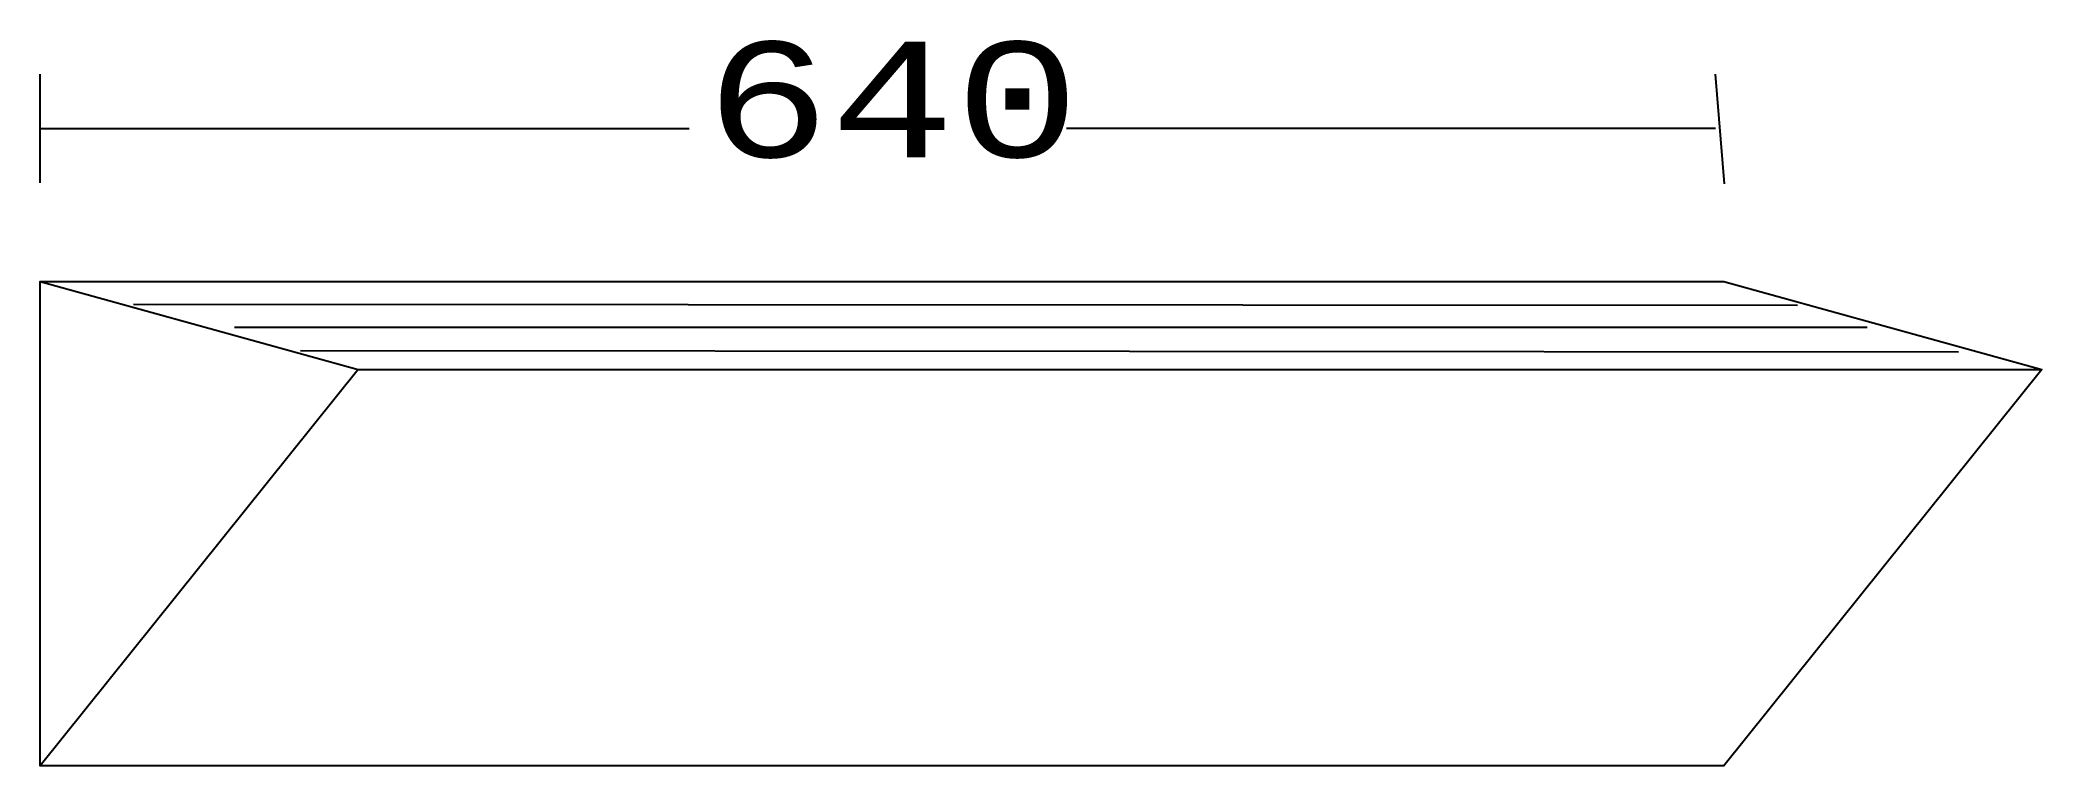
# Model space of a CAD drawing. Extents: x 0 to 190, y 0 to 69.
import ezdxf

# ---------------------------------------------------------------- set-up
doc = ezdxf.new("R2010")
doc.units = 0
doc.layers.add('LIVELLO_1', color=160, linetype='Continuous')
doc.styles.add('STD', font='txt')

# ---------------------------------------------------------------- blocks, each defined once
blk = doc.blocks.new('AI9-BLK1')
at = {"layer": 'LIVELLO_1', "color": 7}
for p, q in [((-94.745983, 20.279727), (-94.745983, 30.578151)), ((64.701649, 20.196356), (63.870003, 30.578151)), ((-94.745983, 25.429111), (-33.294781, 25.429111)), ((63.870003, 25.429111), (2.417424, 25.429111)), ((-85.908624, 8.783099), (71.603554, 8.697316)), ((-76.344866, 6.632326), (78.201945, 6.632326)), ((-70.098047, 4.39577), (86.870494, 4.299996))]:
    blk.add_line(p, q, dxfattribs=at)
blk.add_lwpolyline([(-29.084874, 10.960744), (64.636537, 10.960744), (94.759763, 2.617067), (64.636537, -34.932062), (-30.42605, -34.932062), (-94.748394, -34.932062), (-94.748394, 10.960744)], close=True, dxfattribs=at)
for points in [[(-94.748394, 10.960744), (-64.625513, 2.617067), (-94.748394, -34.932062)], [(-64.625513, 2.617067), (-28.444259, 2.617067), (94.759763, 2.617067), (64.636537, -34.932062)]]:
    blk.add_lwpolyline(points, dxfattribs=at)
at = {"layer": 'LIVELLO_1', "color": 7, "insert": (-31.786518, 33.641215), "char_height": 10.924084, "attachment_point": 1, "style": 'STD'}
blk.add_mtext('\\fCourier|b0|i0;\\H10.9241;\\W1.08;\\C7;640', dxfattribs=at)

msp = doc.modelspace()

# ---------------------------------------------------------------- block references
at = {"layer": 'LIVELLO_1', "color": 7}
msp.add_blockref('AI9-BLK1', (95.032614, 35.189411), dxfattribs=at)

doc.saveas('drawing.dxf')
